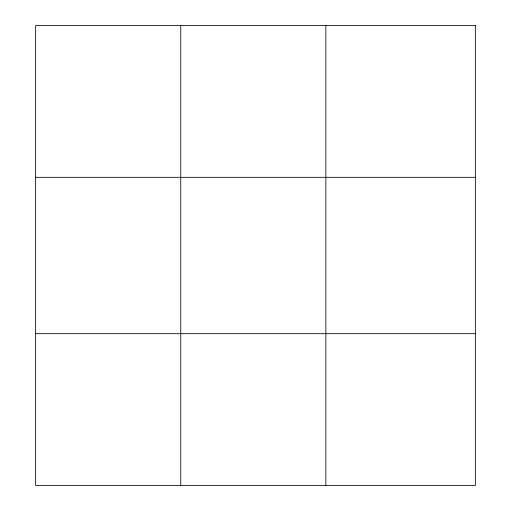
<?xml version="1.0" encoding="UTF-8"?>
<svg xmlns="http://www.w3.org/2000/svg" width="511" height="511" viewBox="0 0 511 511"><rect width="100%" height="100%" fill="white"/><g stroke="black" fill="none" stroke-linecap="round" stroke-linejoin="round"><path stroke-width="0.77" d="M180.747 25.55L180.747 485.45M325.852 25.55L325.852 485.45M35.649 177.317L475.351 177.317M35.649 333.683L475.351 333.683M475.351 25.55L475.351 485.45L35.649 485.45L35.649 25.55L475.351 25.55"/></g></svg>
